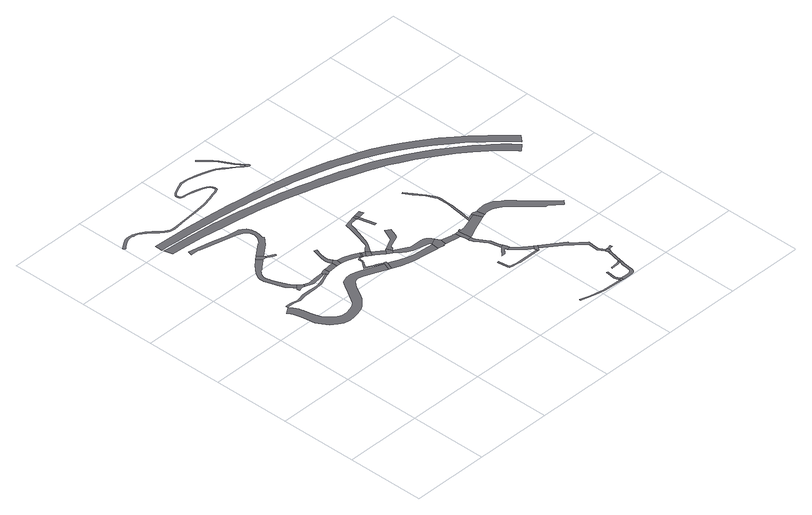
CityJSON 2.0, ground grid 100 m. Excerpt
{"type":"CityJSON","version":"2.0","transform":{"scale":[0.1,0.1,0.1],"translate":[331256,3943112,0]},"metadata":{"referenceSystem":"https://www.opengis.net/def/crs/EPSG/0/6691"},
"CityObjects":{
"road1":{"type":"Road","attributes":{"RoadStructureAttribute.sectionType":"1"},"geometry":[{"type":"MultiSurface","lod":"1","boundaries":[[[0,1,2,3,4,5,6,7,8,9,10,11,12,13,14,15,16,17,18,19,20,21,22,23,24,25,26,27,28]]]}]},
"road2":{"type":"Road","geometry":[{"type":"MultiSurface","lod":"1","boundaries":[[[29,30,31,32,33,34,35,36,37]]]}]},
"road3":{"type":"Road","attributes":{"RoadStructureAttribute.sectionType":"1"},"geometry":[{"type":"MultiSurface","lod":"1","boundaries":[[[38,39,40,41,42,43,44,45,46,47,48,49,50,37,36,51,52,53,54,55,56,57,58,59,60,61,62,63,64,65,66,67,68,69]]]}]},
"road4":{"type":"Road","attributes":{"function":"2","RoadStructureAttribute.sectionType":"1"},"geometry":[{"type":"MultiSurface","lod":"1","boundaries":[[[70,71,72,73,74,75,76,77,78,79,80,81,82,83,84,85,86,87,88,89,90,91,92,93,94,95,96,97,98,99,100,101,102,103,104,105,106,107,108,109,110,111,112,113,114,115,116,117,118,119,120,121,122,123,124,125,126,127,128,129,130,131,132,133,134,135,14]]]}]},
"road5":{"type":"Road","attributes":{"RoadStructureAttribute.sectionType":"1"},"geometry":[{"type":"MultiSurface","lod":"1","boundaries":[[[33,136,137,138,139,140,141,142,143,34]]]}]},
"road6":{"type":"Road","geometry":[{"type":"MultiSurface","lod":"1","boundaries":[[[144,145,146,147,38,69]]]}]},
"road7":{"type":"Road","attributes":{"RoadStructureAttribute.sectionType":"1"},"geometry":[{"type":"MultiSurface","lod":"1","boundaries":[[[148,149,150,151,152,153,154,155,156,157,158,159,160,147,146,161,162,163,164,165,166,167,168,169,170,171,172,173,174,175,176]]]}]},
"road8":{"type":"Road","geometry":[{"type":"MultiSurface","lod":"1","boundaries":[[[177,178,179,180,181,145,144]]]}]},
"road9":{"type":"Road","geometry":[{"type":"MultiSurface","lod":"1","boundaries":[[[27,182,183,184,185,141,140,28]]]}]},
"road10":{"type":"Road","attributes":{"RoadStructureAttribute.sectionType":"1"},"geometry":[{"type":"MultiSurface","lod":"1","boundaries":[[[186,187,188,183,182,189,190,191]]]}]},
"road11":{"type":"Road","geometry":[{"type":"MultiSurface","lod":"1","boundaries":[[[192,193,194,195,186,191]]]}]},
"road12":{"type":"Road","attributes":{"RoadStructureAttribute.sectionType":"1"},"geometry":[{"type":"MultiSurface","lod":"1","boundaries":[[[196,197,198,199,200,201,202,203,204,205,206,207,208,209,210,211,212,213,186,195]]]}]},
"road13":{"type":"Road","attributes":{"RoadStructureAttribute.sectionType":"1"},"geometry":[{"type":"MultiSurface","lod":"1","boundaries":[[[214,215,216,193,192,217,218,219,220,221,222]]]}]},
"road14":{"type":"Road","attributes":{"RoadStructureAttribute.sectionType":"1"},"geometry":[{"type":"MultiSurface","lod":"1","boundaries":[[[221,223,224,225,226,227,228,229,230,231,232,233,234,235,236,237,238,239,240,241,242,243,244,245,246,247,248,249,250,251,252,253,254,255,256,257,258,259,260,261,262,263,264,265,266,267,268,269,270,271,272,273,274,275,276,277]]]}]},
"road15":{"type":"Road","geometry":[{"type":"MultiSurface","lod":"1","boundaries":[[[104,278,279,280,281,282,248,247,105]]]}]},
"road16":{"type":"Road","attributes":{"RoadStructureAttribute.sectionType":"1"},"geometry":[{"type":"MultiSurface","lod":"1","boundaries":[[[283,284,285,286,287,288,289,290,291,292,293,294,295,296,297,298,299,300,301,302,303,304,305,306,307,308,309,310,311,312,313,314,315,316,317,318,319,320,321,322,323,324,325,326,327,328,329,330,331,332,333,334,335,336,337,338,339,340,341,342,343,344,345,346,347,348,349,350,351,352,353,354,355,356,357,358,359,360,361,362,363,364,365,366,367,368,369,370,371,372,373,374,375,376,377,378,379,380,381,382,383,384,385,386,387,388,389,390,391,392,393,394,395,396,397,398,399,400,401,402,403,404,405,406,407,408,409,410,411,412,413,414,415,416]]]}]},
"road17":{"type":"Road","geometry":[{"type":"MultiSurface","lod":"1","boundaries":[[[417,222,221,277,418]]]}]},
"road18":{"type":"Road","attributes":{"RoadStructureAttribute.sectionType":"1"},"geometry":[{"type":"MultiSurface","lod":"1","boundaries":[[[419,420,421,422,417,418]]]}]},
"road19":{"type":"Road","geometry":[{"type":"MultiSurface","lod":"1","boundaries":[[[423,424,425,422,421,426,427,428]]]}]},
"road20":{"type":"Road","attributes":{"RoadStructureAttribute.sectionType":"1"},"geometry":[{"type":"MultiSurface","lod":"1","boundaries":[[[429,423,428,430,431,432,433]]]}]},
"road21":{"type":"Road","geometry":[{"type":"MultiSurface","lod":"1","boundaries":[[[434,435,436,437,438,439,429,433]]]}]},
"road22":{"type":"Road","attributes":{"function":"2","RoadStructureAttribute.sectionType":"1"},"geometry":[{"type":"MultiSurface","lod":"1","boundaries":[[[440,441,442,443,444,445,446,279,278,447,448,449,450,451,452,453,454,455]]]}]},
"road23":{"type":"Road","attributes":{"RoadStructureAttribute.sectionType":"1"},"geometry":[{"type":"MultiSurface","lod":"1","boundaries":[[[423,456,457,458,459,460,461,462,463,464,465,466,467,468,469,470,471,472,473,424]]]}]},
"road24":{"type":"Road","attributes":{"RoadStructureAttribute.sectionType":"1"},"geometry":[{"type":"MultiSurface","lod":"1","boundaries":[[[474,475,476,477,478,479,480,481,482,483,438,437]]]}]},
"road25":{"type":"Road","attributes":{"RoadStructureAttribute.sectionType":"1"},"geometry":[{"type":"MultiSurface","lod":"1","boundaries":[[[484,485,486,487,488,489,490,491,492,493,494,495,496,437,436,497,498,499,500,501,502,503,504]]]}]},
"road26":{"type":"Road","geometry":[{"type":"MultiSurface","lod":"1","boundaries":[[[505,440,455,506,507,508,509,484,504]]]}]},
"road27":{"type":"Road","attributes":{"RoadStructureAttribute.sectionType":"1"},"geometry":[{"type":"MultiSurface","lod":"1","boundaries":[[[510,511,512,513]]]}]},
"road28":{"type":"Road","geometry":[{"type":"MultiSurface","lod":"1","boundaries":[[[467,466,513,512,514]]]}]},
"road29":{"type":"Road","attributes":{"RoadStructureAttribute.sectionType":"1"},"geometry":[{"type":"MultiSurface","lod":"1","boundaries":[[[515,516,517,518,519,520,521,522,523,524,525,526,527]]]}]},
"road30":{"type":"Road","attributes":{"RoadStructureAttribute.sectionType":"1"},"geometry":[{"type":"MultiSurface","lod":"1","boundaries":[[[512,528,529,514]]]}]},
"road31":{"type":"Road","attributes":{"function":"2","RoadStructureAttribute.sectionType":"1"},"geometry":[{"type":"MultiSurface","lod":"1","boundaries":[[[508,530,531,532,533,534,535,536,537,509]]]}]},
"road32":{"type":"Road","attributes":{"RoadStructureAttribute.sectionType":"1"},"geometry":[{"type":"MultiSurface","lod":"1","boundaries":[[[538,539,540,541,542,543,544,545,546,547,548,549,550,551,552,553,554,555,556,557,558,559]]]}]},
"road33":{"type":"Road","geometry":[{"type":"MultiSurface","lod":"1","boundaries":[[[560,561,562,563,564,565,566,567,568]]]}]},
"road34":{"type":"Road","geometry":[{"type":"MultiSurface","lod":"1","boundaries":[[[569,570,533,532,571,572,573,574,575]]]}]},
"road35":{"type":"Road","attributes":{"RoadStructureAttribute.sectionType":"1"},"geometry":[{"type":"MultiSurface","lod":"1","boundaries":[[[574,576,577,578,579,580,581,582,583,584,585,568,567,586,587,588,589,590,575]]]}]},
"road36":{"type":"Road","geometry":[{"type":"MultiSurface","lod":"1","boundaries":[[[591,592,593,594,595,596,597,598,599,600,601,602,603,604,605,606,607,608,609,610,611,612,613,614,615,616,617,618,619,620,621,622,623,624,625,626,627,628,629,630,631,632,633,634,635,636,637,638,639,640,641,642,643,644,645,646,647,648,649,650,651,652,653,654,655,656,657,658,659,660,661,662,663,664,665,666]]]}]},
"road37":{"type":"Road","geometry":[{"type":"MultiSurface","lod":"1","boundaries":[[[515,527,667,668,669]]]}]},
"road38":{"type":"Road","attributes":{"RoadStructureAttribute.sectionType":"1"},"geometry":[{"type":"MultiSurface","lod":"1","boundaries":[[[670,671,672,673,565,564,674,675,676,677,678]]]}]},
"road39":{"type":"Road","attributes":{"RoadStructureAttribute.sectionType":"1"},"geometry":[{"type":"MultiSurface","lod":"1","boundaries":[[[679,680,681,682,683,684,685,686,687,688,689,690,691,692,693,694,695,696,697,698,699,700,701,702,703,704,705,706,707,708,709,710,711,712,713,714,715,716,717,718,719,720,721,722,723,724,725,726,727,728,729,730,731,732,733,734,735,736,737,738,739,740,741,742,743,744,745,746]]]}]},
"road40":{"type":"Road","attributes":{"RoadStructureAttribute.sectionType":"1"},"geometry":[{"type":"MultiSurface","lod":"1","boundaries":[[[747,748,749,750,751,752,753,754,755,515,669]]]}]},
"road41":{"type":"Road","geometry":[{"type":"MultiSurface","lod":"1","boundaries":[[[756,538,559,757,758,759,760,670,678]]]}]},
"road42":{"type":"Road","attributes":{"function":"2","RoadStructureAttribute.sectionType":"1"},"geometry":[{"type":"MultiSurface","lod":"1","boundaries":[[[761,762,763,764,765,766,767,768,769,770,771,569,575]]]}]},
"road43":{"type":"Road","attributes":{"RoadStructureAttribute.sectionType":"1"},"geometry":[{"type":"MultiSurface","lod":"1","boundaries":[[[772,773,774,775,776,777,778,779,780,781,782,783,784,785,668,667,786,787,788,789,790,791,792,793,794,795,796,778,797]]]}]},
"road44":{"type":"Road","attributes":{"RoadStructureAttribute.sectionType":"1"},"geometry":[{"type":"MultiSurface","lod":"1","boundaries":[[[798,799,800,801,802,803,804,760,759,805,806,807,808,809]]]}]},
"road45":{"type":"Road","geometry":[{"type":"MultiSurface","lod":"1","boundaries":[[[796,810,811,797,778]]]}]},
"road46":{"type":"Road","attributes":{"RoadStructureAttribute.sectionType":"1"},"geometry":[{"type":"MultiSurface","lod":"1","boundaries":[[[812,813,814,815,816,817,818,819,820,821,822,823,824,825,826,827,828,829,830,831,832,833,834,835,836,837,838,839,840,841,842,843]]]}]},
"road47":{"type":"Road","geometry":[{"type":"MultiSurface","lod":"1","boundaries":[[[842,764,763,844,845,846,847,848,849,850,851,852,843]]]}]},
"road48":{"type":"Road","attributes":{"RoadStructureAttribute.sectionType":"1"},"geometry":[{"type":"MultiSurface","lod":"1","boundaries":[[[853,811,810,854,855]]]}]},
"road49":{"type":"Road","geometry":[{"type":"MultiSurface","lod":"1","boundaries":[[[856,853,855,857,858,859,798,809]]]}]},
"road50":{"type":"Road","attributes":{"RoadStructureAttribute.sectionType":"1"},"geometry":[{"type":"MultiSurface","lod":"1","boundaries":[[[858,860,861,862,863,864,859]]]}]},
"road51":{"type":"Road","attributes":{"function":"2","RoadStructureAttribute.sectionType":"1"},"geometry":[{"type":"MultiSurface","lod":"1","boundaries":[[[845,865,866,867,868,869,870,871,872,873,874,875,876,877,878,879,880,881,882,883,884,885,886,887,888,889,890,891,892,893,894,846]]]}]}
},
"vertices":[
[1105,2413,0],[1041,2387,0],[1022,2382,0],[1008,2380,0],[996,2378,0],[924,2377,0],[833,2381,0],[762,2380,0],[663,2354,0],[643,2352,0],[601,2363,0],[582,2367,0],[543,2374,0],[481,2372,0],[482,2341,0],[531,2347,0],[598,2342,0],[606,2340,0],[670,2325,0],[763,2342,0],[922,2345,0],[999,2351,0],[1027,2355,0],[1049,2361,0],[1050,2362,0],[1115,2388,0],[1185,2415,0],[1202,2421,0],[1192,2448,0],
[781,2485,0],[792,2450,0],[824,2461,0],[850,2469,0],[880,2457,0],[895,2496,0],[855,2524,0],[837,2543,0],[795,2503,0],
[856,3172,0],[818,3142,0],[786,3115,0],[678,3005,0],[673,2989,0],[641,2939,0],[636,2901,0],[637,2876,0],[638,2849,0],[661,2765,0],[685,2691,0],[718,2607,0],[773,2531,0],[811,2570,0],[776,2633,0],[728,2751,0],[722,2774,0],[708,2813,0],[704,2828,0],[693,2866,0],[692,2896,0],[693,2903,0],[695,2914,0],[705,2937,0],[714,2951,0],[725,2964,0],[748,2994,0],[767,2997,0],[807,3031,0],[808,3031,0],[835,3054,0],[905,3109,0],
[395,2280,0],[400,2272,0],[421,2238,0],[423,2235,0],[423,2234,0],[424,2233,0],[432,2212,0],[459,2128,0],[475,1998,0],[477,1990,0],[486,1945,0],[523,1876,0],[574,1800,0],[644,1740,0],[704,1704,0],[760,1693,0],[794,1692,0],[863,1702,0],[926,1716,0],[1002,1742,0],[1045,1765,0],[1070,1788,0],[1107,1824,0],[1144,1860,0],[1183,1918,0],[1233,2008,0],[1272,2070,0],[1273,2071,0],[1310,2109,0],[1348,2132,0],[1386,2133,0],[1440,2122,0],[1534,2080,0],[1695,2006,0],[1717,1998,0],[1756,2099,0],[1606,2158,0],[1504,2201,0],[1451,2223,0],[1435,2230,0],[1368,2243,0],[1303,2235,0],[1273,2225,0],[1227,2209,0],[1207,2186,0],[1184,2151,0],[1169,2126,0],[1134,2067,0],[1122,2047,0],[1054,1939,0],[1030,1898,0],[1022,1885,0],[979,1854,0],[923,1827,0],[849,1813,0],[784,1820,0],[716,1855,0],[665,1897,0],[612,1975,0],[599,2012,0],[592,2032,0],[575,2108,0],[559,2179,0],[556,2192,0],[546,2234,0],[515,2295,0],
[968,2422,0],[990,2419,0],[1120,2441,0],[1145,2447,0],[1170,2453,0],[1167,2487,0],[1042,2477,0],[955,2474,0],
[958,3114,0],[968,3137,0],[953,3145,0],[903,3209,0],
[512,3738,0],[546,3736,0],[572,3732,0],[847,3662,0],[1018,3619,0],[1100,3587,0],[1138,3564,0],[1156,3532,0],[1162,3477,0],[1154,3442,0],[1136,3400,0],[1091,3342,0],[1075,3344,0],[1073,3236,0],[1121,3273,0],[1207,3368,0],[1192,3385,0],[1213,3454,0],[1216,3504,0],[1205,3561,0],[1183,3615,0],[1143,3643,0],[1108,3662,0],[1070,3668,0],[950,3687,0],[765,3733,0],[571,3776,0],[453,3797,0],[443,3741,0],
[972,3106,0],[1034,3071,0],[1063,3054,0],[1076,3076,0],[1061,3084,0],
[1248,2437,0],[1240,2505,0],[1199,2501,0],[1177,2488,0],
[1379,2520,0],[1318,2513,0],[1289,2510,0],[1255,2439,0],[1292,2447,0],[1382,2454,0],
[1444,2449,0],[1450,2517,0],[1435,2537,0],[1425,2551,0],
[1420,2558,0],[1408,2582,0],[1399,2603,0],[1399,2609,0],[1397,2621,0],[1397,2640,0],[1401,2671,0],[1409,2717,0],[1433,2800,0],[1399,2812,0],[1366,2694,0],[1359,2655,0],[1355,2626,0],[1353,2594,0],[1354,2578,0],[1357,2561,0],[1358,2560,0],[1365,2545,0],
[1646,2460,0],[1624,2468,0],[1530,2503,0],[1471,2447,0],[1529,2434,0],[1569,2419,0],[1639,2390,0],[1685,2370,0],[1713,2425,0],
[1648,2369,0],[1642,2369,0],[1637,2367,0],[1632,2365,0],[1630,2363,0],[1627,2360,0],[1625,2356,0],[1623,2350,0],[1623,2345,0],[1623,2339,0],[1623,2333,0],[1624,2326,0],[1623,2321,0],[1622,2315,0],[1619,2306,0],[1614,2297,0],[1604,2282,0],[1603,2281,0],[1558,2222,0],[1555,2216,0],[1546,2202,0],[1549,2201,0],[1594,2181,0],[1682,2140,0],[1758,2104,0],[1766,2120,0],[1685,2159,0],[1659,2171,0],[1582,2207,0],[1580,2209,0],[1579,2211,0],[1579,2215,0],[1579,2217,0],[1582,2221,0],[1586,2227,0],[1614,2266,0],[1620,2275,0],[1623,2280,0],[1625,2284,0],[1630,2295,0],[1631,2298,0],[1633,2303,0],[1634,2311,0],[1635,2320,0],[1635,2330,0],[1635,2341,0],[1635,2344,0],[1635,2347,0],[1635,2350,0],[1636,2352,0],[1638,2355,0],[1641,2357,0],[1648,2360,0],[1660,2360,0],[1685,2360,0],
[1750,1985,0],[1789,2085,0],[1790,2088,0],[1793,2106,0],[1778,2114,0],
[41,4346,0],[58,4360,0],[110,4395,0],[149,4417,0],[173,4424,0],[200,4426,0],[228,4425,0],[250,4421,0],[284,4415,0],[325,4396,0],[346,4379,0],[385,4351,0],[427,4313,0],[490,4256,0],[532,4218,0],[561,4197,0],[583,4188,0],[612,4184,0],[652,4179,0],[836,4196,0],[1018,4212,0],[1182,4230,0],[1302,4261,0],[1373,4283,0],[1414,4293,0],[1453,4311,0],[1474,4323,0],[1480,4341,0],[1481,4363,0],[1473,4387,0],[1456,4411,0],[1421,4434,0],[1379,4452,0],[1328,4473,0],[1290,4484,0],[1249,4496,0],[1167,4510,0],[1136,4512,0],[1109,4519,0],[1095,4532,0],[1091,4545,0],[1092,4563,0],[1101,4580,0],[1119,4596,0],[1170,4624,0],[1225,4648,0],[1282,4669,0],[1375,4664,0],[1471,4648,0],[1569,4620,0],[1657,4589,0],[1713,4565,0],[1753,4535,0],[1796,4504,0],[1891,4432,0],[1966,4376,0],[1999,4350,0],[2014,4341,0],[2028,4346,0],[2030,4357,0],[2026,4368,0],[2011,4392,0],[1934,4497,0],[1902,4552,0],[1846,4648,0],[1810,4698,0],[1787,4729,0],[1683,4845,0],[1670,4833,0],[1773,4717,0],[1783,4704,0],[1831,4638,0],[1883,4550,0],[1919,4487,0],[1996,4382,0],[2005,4368,0],[1977,4390,0],[1901,4446,0],[1807,4518,0],[1780,4538,0],[1722,4581,0],[1663,4606,0],[1575,4637,0],[1475,4666,0],[1377,4682,0],[1279,4687,0],[1218,4664,0],[1162,4641,0],[1109,4611,0],[1088,4591,0],[1074,4569,0],[1073,4543,0],[1079,4523,0],[1099,4503,0],[1133,4494,0],[1165,4492,0],[1242,4479,0],[1245,4478,0],[1322,4456,0],[1371,4436,0],[1413,4418,0],[1443,4398,0],[1457,4379,0],[1463,4361,0],[1463,4345,0],[1460,4335,0],[1445,4327,0],[1408,4310,0],[1368,4300,0],[1298,4279,0],[1178,4250,0],[1016,4232,0],[834,4215,0],[652,4200,0],[614,4204,0],[588,4210,0],[573,4221,0],[549,4238,0],[507,4275,0],[444,4333,0],[401,4372,0],[385,4384,0],[338,4418,0],[293,4440,0],[255,4451,0],[231,4455,0],[200,4456,0],[168,4454,0],[138,4445,0],[94,4421,0],[40,4385,0],[11,4363,0],[7,4359,0],[27,4333,0],
[1724,2419,0],[1694,2360,0],
[1700,2356,0],[1705,2353,0],[1722,2340,0],[1766,2397,0],
[1812,2353,0],[1771,2402,0],[1767,2398,0],[1737,2328,0],[1745,2322,0],[1775,2301,0],
[1938,2253,0],[1804,2280,0],[1851,2243,0],[1885,2218,0],[1901,2205,0],
[1915,2195,0],[1934,2180,0],[1960,2159,0],[1993,2199,0],[1959,2267,0],[1952,2263,0],
[2368,1950,0],[2103,1975,0],[2071,1981,0],[2026,1991,0],[2010,1997,0],[1916,2027,0],[1833,2068,0],[1856,1944,0],[1985,1906,0],[2056,1891,0],[2083,1889,0],[2121,1886,0],[2221,1874,0],[2265,1870,0],[2346,1861,0],[2353,1860,0],
[1886,2460,0],[1903,2492,0],[1943,2597,0],[1970,2680,0],[1985,2737,0],[2004,2808,0],[2008,2824,0],[2015,2833,0],[2032,2844,0],[2053,2850,0],[2133,2859,0],[2122,2904,0],[1967,2867,0],[1947,2763,0],[1915,2654,0],[1864,2494,0],[1848,2460,0],[1814,2439,0],
[2008,2210,0],[2016,2216,0],[2034,2256,0],[2191,2323,0],[2207,2348,0],[2251,2463,0],[2191,2499,0],[2120,2345,0],[2066,2321,0],[2030,2302,0],
[2449,2001,0],[2433,2030,0],[2420,2052,0],[2407,2064,0],[2391,2074,0],[2373,2083,0],[2354,2088,0],[2348,2089,0],[2327,2092,0],[2185,2097,0],[2172,2098,0],[2156,2102,0],[2137,2111,0],[2040,2092,0],[2076,2062,0],[2099,2049,0],[2121,2039,0],[2147,2029,0],[2362,1985,0],[2364,1982,0],[2372,1961,0],
[2372,1954,0],[2440,1845,0],[2442,1858,0],[2469,1853,0],[2482,1936,0],
[2188,2640,0],[2217,2647,0],[2165,2853,0],[2136,2846,0],
[2151,2911,0],
[3300,34,0],[3163,38,0],[3055,48,0],[2961,64,0],[2947,66,0],[2878,83,0],[2751,121,0],[2746,104,0],[2874,65,0],[2938,50,0],[2985,41,0],[3067,25,0],[3299,14,0],
[2258,2873,0],[2243,2932,0],
[2498,1849,0],[2654,1825,0],[2676,1821,0],[2674,1895,0],[2664,1895,0],[2653,1898,0],[2635,1902,0],[2629,1903,0],
[3066,1055,0],[2898,1056,0],[2790,1059,0],[2757,1061,0],[2682,1071,0],[2673,1073,0],[2665,1075,0],[2659,1079,0],[2657,1083,0],[2655,1088,0],[2636,1223,0],[2617,1221,0],[2636,1083,0],[2638,1074,0],[2643,1066,0],[2649,1060,0],[2657,1057,0],[2678,1052,0],[2755,1041,0],[2789,1039,0],[2898,1036,0],[3066,1035,0],
[2827,1355,0],[2731,1260,0],[2779,1261,0],[2848,1333,0],[2858,1291,0],[2907,1307,0],[2897,1338,0],[2883,1382,0],[2840,1369,0],
[2725,1897,0],[2687,1896,0],[2683,1805,0],[2688,1788,0],[2691,1768,0],[2692,1726,0],[2737,1728,0],
[2692,1718,0],[2694,1706,0],[2697,1693,0],[2703,1678,0],[2710,1665,0],[2750,1606,0],[2777,1568,0],[2795,1540,0],[2804,1522,0],[2810,1503,0],[2866,1433,0],[2843,1525,0],[2817,1575,0],[2748,1679,0],[2740,1700,0],
[4311,2441,0],[4237,2528,0],[4161,2611,0],[4085,2686,0],[4041,2719,0],[3928,2822,0],[3808,2920,0],[3694,3004,0],[3601,3073,0],[3484,3147,0],[3321,3243,0],[3156,3333,0],[3057,3383,0],[2953,3428,0],[2809,3487,0],[2698,3529,0],[2610,3561,0],[2479,3601,0],[2465,3605,0],[2380,3633,0],[2373,3636,0],[2327,3649,0],[2299,3657,0],[2284,3661,0],[2253,3670,0],[2234,3675,0],[2158,3697,0],[2110,3712,0],[2018,3738,0],[2005,3741,0],[1899,3768,0],[1793,3794,0],[1652,3823,0],[1493,3852,0],[1350,3881,0],[1235,3900,0],[1123,3919,0],[982,3939,0],[837,3956,0],[715,3970,0],[522,3985,0],[369,3996,0],[284,4004,0],[311,3897,0],[453,3886,0],[742,3860,0],[1043,3815,0],[1224,3790,0],[1563,3728,0],[1745,3686,0],[1827,3667,0],[2088,3594,0],[2095,3592,0],[2200,3561,0],[2252,3546,0],[2350,3517,0],[2357,3515,0],[2545,3454,0],[2604,3435,0],[2878,3330,0],[2906,3317,0],[3034,3263,0],[3056,3251,0],[3169,3191,0],[3323,3108,0],[3511,2988,0],[3706,2852,0],[3851,2739,0],[3985,2626,0],[4012,2601,0],[4025,2588,0],[4081,2533,0],[4153,2453,0],[4211,2386,0],[4226,2368,0],[4311,2440,0],
[3336,13,0],[3338,50,0],[3333,57,0],
[3096,1132,0],[3005,1200,0],[3003,1202,0],[2914,1284,0],[2999,1147,0],[3007,1139,0],[3021,1129,0],[3045,1111,0],[3067,1094,0],
[281,4030,0],[359,4025,0],[555,4010,0],[804,3991,0],[980,3977,0],[1130,3961,0],[1258,3947,0],[1385,3931,0],[1473,3920,0],[1578,3905,0],[1714,3883,0],[1784,3871,0],[1889,3852,0],[1964,3837,0],[2057,3816,0],[2137,3798,0],[2236,3773,0],[2337,3747,0],[2434,3719,0],[2445,3715,0],[2446,3715,0],[2563,3677,0],[2682,3637,0],[2827,3584,0],[2927,3543,0],[3014,3505,0],[3099,3463,0],[3211,3406,0],[3318,3345,0],[3406,3293,0],[3528,3214,0],[3635,3136,0],[3735,3063,0],[3831,2985,0],[3913,2916,0],[3992,2841,0],[4080,2754,0],[4164,2670,0],[4289,2537,0],[4344,2470,0],[4420,2551,0],[4376,2604,0],[4248,2746,0],[4173,2818,0],[4079,2913,0],[4021,2971,0],[3909,3069,0],[3774,3179,0],[3567,3328,0],[3445,3409,0],[3309,3489,0],[3302,3493,0],[3284,3503,0],[3134,3582,0],[2941,3665,0],[2720,3745,0],[2689,3756,0],[2677,3760,0],[2396,3846,0],[2141,3911,0],[1927,3954,0],[1656,3999,0],[1505,4019,0],[1345,4041,0],[1048,4073,0],[711,4102,0],[357,4122,0],[281,4126,0],
[3314,84,0],[3309,92,0],[3303,110,0],[3318,227,0],[3296,230,0],[3283,122,0],[3283,112,0],[3284,92,0],[3289,72,0],
[3066,1063,0],[3079,1035,0],[3083,1035,0],[3105,1065,0],[3134,1103,0],
[2759,1738,0],[2886,1795,0],[3093,1880,0],[3053,1976,0],[3022,1966,0],[2997,1958,0],[2809,1899,0],[2755,1897,0],[2756,1913,0],[2738,1915,0],[2737,1897,0],
[3493,261,0],[3434,256,0],[3400,254,0],[3399,234,0],[3443,237,0],[3497,241,0],[3534,254,0],[3517,194,0],[3509,110,0],[3505,101,0],[3498,78,0],[3480,58,0],[3460,49,0],[3427,47,0],[3351,12,0],[3433,8,0],[3480,11,0],[3501,22,0],[3514,34,0],[3529,49,0],[3532,53,0],[3535,82,0],[3540,129,0],[3550,196,0],[3562,249,0],[3527,273,0],
[3590,509,0],[3548,580,0],[3542,596,0],[3554,677,0],[3562,739,0],[3396,884,0],[3401,901,0],[3325,898,0],[3510,732,0],[3523,694,0],[3517,577,0],[3568,495,0],
[3566,272,0],[3539,277,0],
[2970,1977,0],[2981,2059,0],[2993,2135,0],[3003,2204,0],[3011,2257,0],[3015,2290,0],[3015,2326,0],[3017,2436,0],[3016,2450,0],[3014,2462,0],[3009,2478,0],[3001,2500,0],[2957,2593,0],[2871,2715,0],[2812,2815,0],[2795,2805,0],[2854,2704,0],[2940,2583,0],[2982,2492,0],[2990,2472,0],[2995,2457,0],[2997,2435,0],[2997,2434,0],[2995,2327,0],[2995,2291,0],[2991,2260,0],[2983,2205,0],[2973,2138,0],[2962,2060,0],[2946,1947,0],[3050,1982,0],[3041,2004,0],
[3117,1890,0],[3141,1897,0],[3116,1993,0],[3079,2006,0],[3073,2007,0],[3067,2008,0],[3060,2008,0],[3052,2008,0],[3046,2006,0],
[3579,464,0],[3602,440,0],[3607,456,0],
[3574,484,0],[3612,474,0],[3620,482,0],[3611,514,0],
[3626,486,0],[3631,489,0],[3675,498,0],[3669,527,0],[3625,518,0],
[3180,1906,0],[3211,1906,0],[3265,1897,0],[3316,1878,0],[3387,1829,0],[3578,1630,0],[3700,1502,0],[3725,1500,0],[3856,1381,0],[3903,1433,0],[3826,1508,0],[3701,1642,0],[3687,1656,0],[3617,1736,0],[3552,1808,0],[3478,1889,0],[3461,1905,0],[3437,1925,0],[3397,1959,0],[3375,1975,0],[3363,1984,0],[3354,1988,0],[3336,1996,0],[3320,2003,0],[3303,2008,0],[3280,2012,0],[3250,2014,0],[3216,2012,0],[3179,2008,0],[3133,1998,0]
]}
